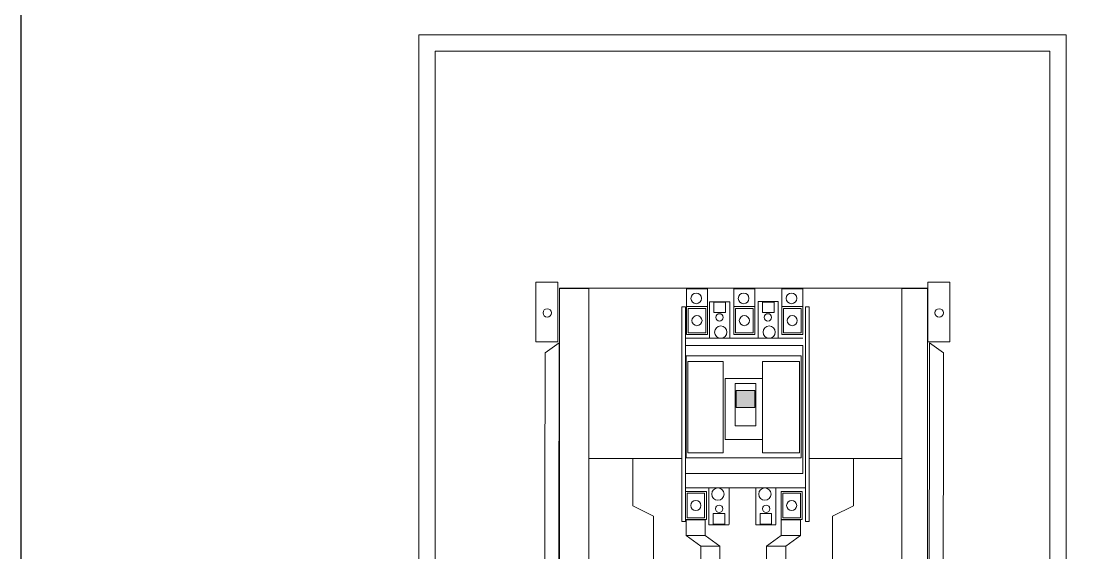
# Model space of a CAD drawing. Header units: inches. Extents: x 18739 to 22272, y 3658 to 7913.
# Drawn here: x 20211.3 to 20481.3, y 6930.1 to 7065.1 of the extents above; entities that cross this region are included whole.
import ezdxf

# ---------------------------------------------------------------- set-up
doc = ezdxf.new("R2010")
doc.units = ezdxf.units.IN
doc.header["$MEASUREMENT"] = 0
for name, color, linetype, lineweight in [('125-250AT', 7, 'Continuous', 13), ('breaker', 8, 'Continuous', 13), ('ENCLOSRURE', 7, 'Continuous', 20)]:
    doc.layers.add(name, color=color, linetype=linetype, lineweight=lineweight)

msp = doc.modelspace()

# ---------------------------------------------------------------- hatches: boundary and pattern name
at = {"layer": 'ENCLOSRURE'}
h = msp.add_hatch(color=6, dxfattribs=at)
h.dxf.hatch_style = 1
h.paths.add_polyline_path([(20397.86044, 6971.28607), (20393.12476, 6971.28607), (20393.12476, 6966.95679), (20397.86044, 6966.95679)])

# ---------------------------------------------------------------- linework, layer by layer
at = {"elevation": -33.6051}
msp.add_lwpolyline([(20211.33487, 6592.05582), (20211.33487, 7306.32453), (21234.70676, 7306.32453), (21234.70676, 6592.05582)], close=True, dxfattribs=at)
at = {"layer": '125-250AT'}
for p, q in [((20379.28875, 6948.31565, 32.88964), (20379.28875, 6992.56644, 32.88964)), ((20379.28875, 6992.56644, 32.88964), (20380.21451, 6992.56644, 32.88964)), ((20380.21451, 6992.56644, 32.88964), (20380.21451, 6937.97826, 32.88964)), ((20386.39319, 6993.84617, -3210.57475), (20391.50307, 6993.84617, -3210.57475)), ((20386.39319, 6993.84617, -3210.57475), (20386.39319, 6984.57082, -3210.57475)), ((20386.39319, 6993.84617, -3586.20168), (20386.39319, 6984.57082, -3586.20168)), ((20386.39319, 6993.84617, -3949.70922), (20386.39319, 6984.57082, -3949.70922)), ((20391.50307, 6993.84617, -3210.57475), (20391.50307, 6984.57082, -3210.57475)), ((20398.71309, 6993.92522, -3210.57475), (20398.71309, 6984.57082, -3210.57475)), ((20403.82297, 6993.92522, -3210.57475), (20398.71309, 6993.92522, -3210.57475)), ((20398.71309, 6993.84617, -3586.20168), (20398.71309, 6984.57082, -3586.20168)), ((20398.71309, 6993.84617, -3949.70922), (20398.71309, 6984.57082, -3949.70922)), ((20403.82297, 6993.92522, -3210.57475), (20403.82297, 6984.57082, -3210.57475)), ((20410.75911, 6948.31565, -3210.57475), (20410.75911, 6992.56644, -3210.57475)), ((20410.75911, 6992.56644, -3210.57475), (20411.68487, 6992.56644, -3210.57475)), ((20411.68487, 6992.56644, -3210.57475), (20411.68487, 6937.97826, -3210.57475)), ((20410.06931, 6984.57082, -3210.57475), (20380.21451, 6984.57082, 32.88964)), ((20379.28875, 6948.31565, 32.88964), (20379.28828, 6937.97826, 32.88964)), ((20379.28875, 6948.31565, -342.73728), (20379.28875, 6939.0403, -342.73728)), ((20379.28875, 6948.31565, -706.24483), (20379.28875, 6939.0403, -706.24483)), ((20410.75911, 6948.31565, -3210.57475), (20410.75864, 6937.97826, -3210.57475)), ((20410.75911, 6948.31565, -3586.20168), (20410.75911, 6939.0403, -3586.20168)), ((20410.75911, 6948.31565, -3949.70922), (20410.75911, 6939.0403, -3949.70922)), ((20380.21451, 6946.58933, 32.88964), (20410.75911, 6946.58933, -3210.57475)), ((20386.20532, 6937.1887, -3210.57475), (20386.20532, 6946.5431, -3210.57475)), ((20391.3152, 6937.26774, -3210.57475), (20391.3152, 6946.5431, -3210.57475)), ((20391.3152, 6937.26774, -3586.20168), (20391.3152, 6946.5431, -3586.20168)), ((20391.3152, 6937.26774, -3949.70922), (20391.3152, 6946.5431, -3949.70922)), ((20398.13252, 6937.1887, -6454.03914), (20398.13252, 6946.5431, -6454.03914)), ((20403.2424, 6937.26774, -6454.03914), (20403.2424, 6946.5431, -6454.03914)), ((20403.2424, 6937.26774, -6829.66607), (20403.2424, 6946.5431, -6829.66607)), ((20403.2424, 6937.26774, -7193.17361), (20403.2424, 6946.5431, -7193.17361)), ((20380.21451, 6937.97826, 32.88964), (20379.28828, 6937.97826, 32.88964)), ((20411.68487, 6937.97826, -3210.57475), (20410.75864, 6937.97826, -3210.57475)), ((20391.30016, 6937.1887, -3210.57475), (20386.20532, 6937.1887, -3210.57475)), ((20403.22736, 6937.1887, -6454.03914), (20398.13252, 6937.1887, -6454.03914))]:
    msp.add_line(p, q, dxfattribs=at)
for points, elevation in [([(20380.49902, 6992.58727), (20385.83913, 6992.58727), (20385.83913, 6985.48688), (20380.49902, 6985.48688)], -3210.57475), ([(20387.47761, 6993.75715), (20390.44098, 6993.75715), (20390.44098, 6991.11225), (20387.47761, 6991.11225)], -3210.57475), ([(20392.54649, 6992.58727), (20397.88659, 6992.58727), (20397.88659, 6985.48688), (20392.54649, 6985.48688)], -3210.57475), ([(20399.79751, 6993.75715), (20402.76089, 6993.75715), (20402.76089, 6991.11225), (20399.79751, 6991.11225)], -3210.57475), ([(20410.06931, 6950.24549), (20380.27317, 6950.24549), (20380.27317, 6982.69296), (20410.06931, 6982.69296)], -3210.57475), ([(20380.42287, 6954.15807), (20409.69229, 6954.15807), (20409.69229, 6980.09429), (20380.42287, 6980.09429)], 32.88964), ([(20385.55461, 6938.52665), (20380.21451, 6938.52665), (20380.21451, 6945.62704), (20385.55461, 6945.62704)], 32.88964), ([(20409.91864, 6938.52665), (20404.57854, 6938.52665), (20404.57854, 6945.62704), (20409.91864, 6945.62704)], -3210.57475), ([(20390.23078, 6937.35677), (20387.26741, 6937.35677), (20387.26741, 6940.00166), (20390.23078, 6940.00166)], -3210.57475), ([(20402.15798, 6937.35677), (20399.1946, 6937.35677), (20399.1946, 6940.00166), (20402.15798, 6940.00166)], -6454.03914)]:
    msp.add_lwpolyline(points, close=True, dxfattribs=dict(at, elevation=elevation))
for points in [[(20380.8323, 6955.43427), (20380.8323, 6978.66135), (20389.85108, 6978.66135), (20389.85108, 6955.43427)], [(20399.86047, 6955.43427), (20399.86047, 6978.66135), (20409.19732, 6978.66135), (20409.19732, 6955.43427)], [(20390.33821, 6974.3455), (20399.86047, 6974.3455), (20399.86047, 6958.85557), (20390.33821, 6958.85557)], [(20392.83977, 6973.09878), (20398.10549, 6973.09878), (20398.10549, 6962.35398), (20392.83977, 6962.35398)], [(20393.12476, 6971.28607), (20397.86044, 6971.28607), (20397.86044, 6966.95679), (20393.12476, 6966.95679)]]:
    msp.add_lwpolyline(points, close=True, dxfattribs=at)
for centre, radius in [((20388.8851, 6989.86369, -3210.57475), 0.93511), ((20401.205, 6989.86369, -3210.57475), 0.93511), ((20389.20231, 6986.12467, -3210.57475), 1.55755), ((20389.20231, 6986.12467, -3578.45463), 1.55755), ((20401.52221, 6986.12467, -3210.57475), 1.55755), ((20401.52221, 6986.12467, -3578.45463), 1.55755), ((20388.50608, 6944.98925, -3210.57475), 1.55755), ((20388.50608, 6944.98925, -3578.45463), 1.55755), ((20400.43328, 6944.98925, -6454.03914), 1.55755), ((20400.43328, 6944.98925, -6821.91902), 1.55755), ((20388.82329, 6941.25023, -3210.57475), 0.93511), ((20400.75049, 6941.25023, -6454.03914), 0.93511)]:
    msp.add_circle(centre, radius, dxfattribs=at)
at = {"layer": 'breaker'}
for points, elevation in [([(20385.83299, 6997.07644), (20385.83299, 6992.58727), (20380.50516, 6992.58727), (20380.50516, 6997.07644)], -3210.57475), ([(20397.88045, 6997.07644), (20397.88045, 6992.58727), (20392.55263, 6992.58727), (20392.55263, 6997.07644)], -3210.57475), ([(20410.06317, 6997.07644), (20410.06317, 6992.58727), (20404.73534, 6992.58727), (20404.73534, 6997.07644)], -3210.57475), ([(20380.93591, 6992.15039), (20385.40224, 6992.15039), (20385.40224, 6985.92376), (20380.93591, 6985.92376)], -3210.57475), ([(20392.98337, 6992.15039), (20397.44971, 6992.15039), (20397.44971, 6985.92376), (20392.98337, 6985.92376)], -3210.57475), ([(20404.7292, 6992.58727), (20410.06931, 6992.58727), (20410.06931, 6985.48688), (20404.7292, 6985.48688)], -3210.57475), ([(20405.16609, 6992.15039), (20409.63242, 6992.15039), (20409.63242, 6985.92376), (20405.16609, 6985.92376)], -3210.57475), ([(20380.65139, 6945.19015), (20385.11773, 6945.19015), (20385.11773, 6938.96353), (20380.65139, 6938.96353)], 32.88964), ([(20405.01542, 6945.19015), (20409.48176, 6945.19015), (20409.48176, 6938.96353), (20405.01542, 6938.96353)], -3210.57475)]:
    msp.add_lwpolyline(points, close=True, dxfattribs=dict(at, elevation=elevation))
for centre, radius in [((20382.98092, 6994.6881, -344.025), 1.34669), ((20395.02839, 6994.6881, -344.025), 1.34669), ((20407.2111, 6994.6881, -344.025), 1.34669), ((20383.16908, 6989.03708, -3211.0252), 1.28356), ((20383.16908, 6989.03708, -3596.87477), 1.28356), ((20383.16908, 6989.03708, -3966.99624), 1.28356), ((20395.21654, 6989.03708, -3211.0252), 1.28356), ((20395.21654, 6989.03708, -3596.87477), 1.28356), ((20395.21654, 6989.03708, -3966.99624), 1.28356), ((20407.39925, 6989.03708, -3211.0252), 1.28356), ((20407.39925, 6989.03708, -3596.87477), 1.28356), ((20407.39925, 6989.03708, -3966.99624), 1.28356), ((20382.88456, 6942.07684, 32.4392), 1.28356), ((20382.88456, 6942.07684, -353.41038), 1.28356), ((20382.88456, 6942.07684, -723.53185), 1.28356), ((20407.24859, 6942.07684, -3211.0252), 1.28356), ((20407.24859, 6942.07684, -3596.87477), 1.28356), ((20407.24859, 6942.07684, -3966.99624), 1.28356)]:
    msp.add_circle(centre, radius, dxfattribs=at)
at = {"layer": 'ENCLOSRURE', "color": 252}
for p, q in [((20355.73674, 6954.03859), (20379.27961, 6954.03859)), ((20366.82814, 6954.04406), (20366.82814, 6942.03245)), ((20411.6362, 6954.03859), (20435.17907, 6954.03859)), ((20422.93104, 6954.04406), (20422.93104, 6942.03245)), ((20366.82814, 6942.03245), (20372.1276, 6939.32747)), ((20422.93104, 6942.03245), (20417.63158, 6939.32747)), ((20372.1276, 6939.32747), (20372.1276, 6928.32294)), ((20417.63158, 6939.32747), (20417.63158, 6928.37065))]:
    msp.add_line(p, q, dxfattribs=at)
at = {"layer": 'ENCLOSRURE'}
for p, q in [((20380.4062, 6934.48308), (20384.13523, 6931.77509)), ((20385.28857, 6934.48308), (20389.01759, 6931.77509)), ((20404.58532, 6934.48308), (20400.85629, 6931.77509)), ((20409.46768, 6934.48308), (20405.73866, 6931.77509))]:
    msp.add_line(p, q, dxfattribs=at)
for points in [[(20312.42293, 7061.66169), (20477.02393, 7061.66169), (20477.02393, 6766.33305), (20312.42293, 6766.33305)], [(20316.59193, 7057.49269), (20472.85493, 7057.49269), (20472.85493, 6770.55732), (20316.59193, 6770.55732)], [(20342.19607, 6998.81853), (20347.81665, 6998.81853), (20347.81665, 6983.66867), (20342.19607, 6983.66867)], [(20348.18009, 6997.30301), (20441.76878, 6997.30301), (20441.76878, 6829.27808), (20348.18009, 6829.27808)], [(20441.85617, 6998.81853), (20447.47674, 6998.81853), (20447.47674, 6983.66867), (20441.85617, 6983.66867)], [(20348.11375, 6983.369), (20344.52295, 6980.88431), (20344.24737, 6835.96874), (20347.83817, 6834.06466)], [(20442.26977, 6983.369), (20445.86057, 6980.88431), (20445.7195, 6836.10871), (20442.1287, 6834.20462)], [(20380.4062, 6938.47429), (20385.28857, 6938.47429), (20385.28857, 6934.48308), (20380.4062, 6934.48308)], [(20409.46768, 6938.47429), (20404.58532, 6938.47429), (20404.58532, 6934.48308), (20409.46768, 6934.48308)]]:
    msp.add_lwpolyline(points, close=True, dxfattribs=at)
at = {"layer": 'ENCLOSRURE', "color": 252}
for points in [[(20348.2072, 6997.20666), (20355.64289, 6997.20666), (20355.64289, 6925.59495), (20348.2072, 6925.59495)], [(20435.26985, 6997.20666), (20441.75908, 6997.20666), (20441.75908, 6925.59495), (20435.26985, 6925.59495)]]:
    msp.add_lwpolyline(points, close=True, dxfattribs=at)
at = {"layer": 'ENCLOSRURE'}
for points in [[(20384.13523, 6928.3591), (20384.13523, 6931.77509), (20389.01759, 6931.77509), (20389.01759, 6926.12429)], [(20405.73866, 6928.3591), (20405.73866, 6931.77509), (20400.85629, 6931.77509), (20400.85629, 6926.12429)]]:
    msp.add_lwpolyline(points, dxfattribs=at)
for centre in [(20345.10792, 6990.9968), (20444.76802, 6990.9968)]:
    msp.add_circle(centre, 1.08017, dxfattribs=at)

doc.saveas('drawing.dxf')
